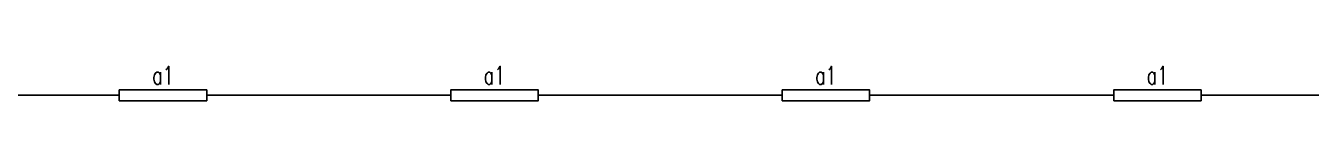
# Model space of a CAD drawing. Header units: millimetres. Extents: x 3999 to 176614, y 1464 to 57550.
# Drawn here: x 31140 to 48787, y 25540 to 26015 of the extents above; entities that cross this region are included whole.
import ezdxf
from ezdxf.enums import TextEntityAlignment as Align

# ---------------------------------------------------------------- set-up
doc = ezdxf.new("R2010")
doc.units = ezdxf.units.MM
doc.header["$LTSCALE"] = 0.2
doc.linetypes.add('CENTER', pattern=[50.8, 31.75, -6.35, 6.35, -6.35])
doc.layers.add('1_シンボル', color=2, linetype='Continuous')
doc.layers.add('1_配線_4', color=1, linetype='CENTER')
doc.layers.add('kakure', color=170, linetype='Continuous', plot=False)
doc.styles.get("Standard").update_dxf_attribs({"font": 'simplex.shx', "width": 0.8, "bigfont": 'extfont2.shx'})

# ---------------------------------------------------------------- blocks, each defined once
blk = doc.blocks.new('L-40WX1B')
at = {"color": 0, "linetype": 'ByBlock'}
blk.add_lwpolyline([(-600, -75), (600, -75), (600, 75), (-600, 75)], close=True, dxfattribs=at)
blk = doc.blocks.new('a1')
at = {"layer": '1_シンボル', "linetype": 'Continuous', "lineweight": -3}
blk.add_blockref('L-40WX1B', (0, 0), dxfattribs=at)
at = {"layer": 'kakure', "width": 0.7}
blk.add_text('a1', height=250, dxfattribs=at).set_placement((0, 275), align=Align.MIDDLE)

msp = doc.modelspace()

# ---------------------------------------------------------------- linework, layer by layer
at = {"layer": '1_配線_4'}
for p, q in [((29074, 25615), (32424, 25615)), ((33624, 25615), (36974, 25615)), ((38174, 25615), (41524, 25615)), ((42724, 25615), (46074, 25615)), ((47274, 25615), (50624, 25615))]:
    msp.add_line(p, q, dxfattribs=at)

# ---------------------------------------------------------------- block references
at = {"layer": '1_シンボル'}
for p in [(33024, 25615), (37574, 25615), (42124, 25615), (46674, 25615)]:
    msp.add_blockref('a1', p, dxfattribs=at)

doc.saveas('drawing.dxf')
